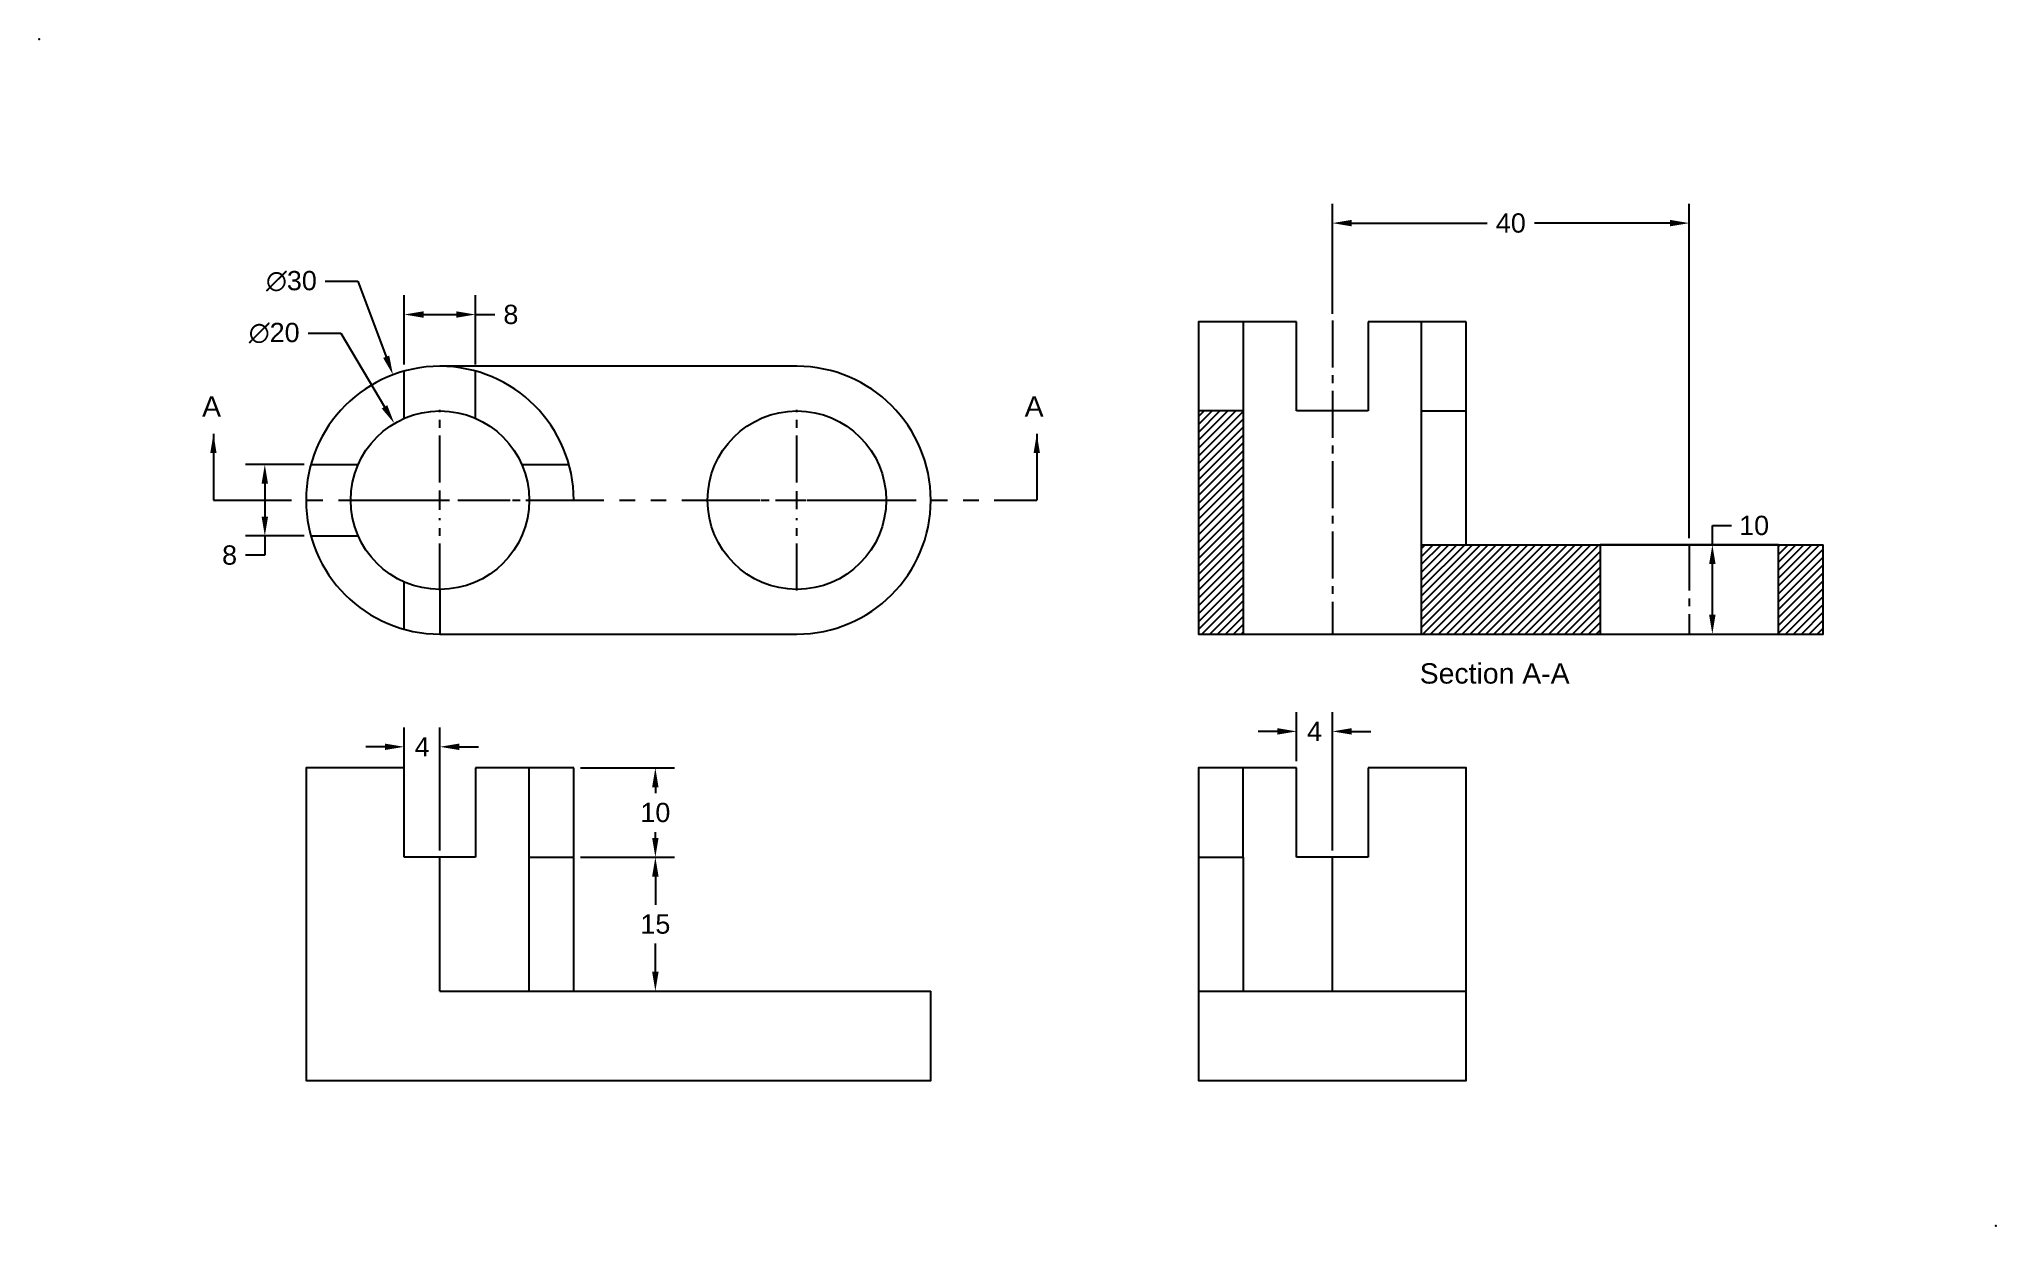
# Model space of a CAD drawing. Header units: inches. Extents: x -30 to 189, y -16 to 117.
import ezdxf

# ---------------------------------------------------------------- set-up
doc = ezdxf.new("R2010")
doc.units = ezdxf.units.IN
doc.header["$LTSCALE"] = 7
doc.header["$MEASUREMENT"] = 0
doc.linetypes.add('CENTER2', pattern=[1.125, 0.75, -0.125, 0.125, -0.125])
doc.linetypes.add('PHANTOM', pattern=[2.5, 1.25, -0.25, 0.25, -0.25, 0.25, -0.25])
for name, color, linetype in [('centershit', 7, 'Continuous'), ('chatch', 7, 'Continuous'), ('cuttingplane', 7, 'PHANTOM')]:
    doc.layers.add(name, color=color, linetype=linetype)
doc.styles.get("Standard").update_dxf_attribs({"font": 'arial.ttf'})
doc.dimstyles.get("Standard").update_dxf_attribs({"dimscale": 12, "dimtxt": 0.18, "dimasz": 0.18, "dimexe": 0.18, "dimexo": 0.0625, "dimgap": 0.09, "dimtad": 0, "dimtih": 1, "dimtoh": 1, "dimdec": 0, "dimzin": 0, "dimdsep": 46, "dimtxsty": 'Standard', "dimcen": 0.09, "dimadec": 0, "dimazin": 0, "dimtfac": 1, "dimtdec": 0, "dimtofl": 0, "dimtmove": 0, "dimatfit": 3, "dimfxl": 1, "dimtolj": 1, "dimtzin": 0, "dimarcsym": 0})

# ---------------------------------------------------------------- blocks, each defined once
blk = doc.blocks.new('*U2')
at = {"layer": 'centershit', "color": 0, "linetype": 'CENTER2', "transparency": 16777216}
blk.add_line((0, 5.12), (0, -5.12), dxfattribs=at)
blk = doc.blocks.new('*U3')
at = {"layer": 'centershit', "color": 0, "linetype": 'CENTER2', "transparency": 16777216}
blk.add_line((0, 17.62), (0, -17.62), dxfattribs=at)
blk = doc.blocks.new('*U4')
at = {"layer": 'centershit', "color": 0, "linetype": 'CENTER2', "transparency": 16777216}
for p, q in [((0, 2), (0, 10.12)), ((-10.12, 0), (-2, 0)), ((2, 0), (10.12, 0)), ((0, -10.12), (0, -2))]:
    blk.add_line(p, q, dxfattribs=at)
at = {"layer": 'centershit', "color": 0, "linetype": 'Continuous', "transparency": 16777216}
for p, q in [((-1, 0), (1, 0)), ((0, -1), (0, 1))]:
    blk.add_line(p, q, dxfattribs=at)
blk = doc.blocks.new('*U5')
at = {"layer": 'centershit', "color": 0, "linetype": 'CENTER2', "transparency": 16777216}
for p, q in [((0, 2), (0, 10.12)), ((-10.12, 0), (-2, 0)), ((2, 0), (10.12, 0)), ((0, -10.12), (0, -2))]:
    blk.add_line(p, q, dxfattribs=at)
at = {"layer": 'centershit', "color": 0, "linetype": 'Continuous', "transparency": 16777216}
for p, q in [((-1, 0), (1, 0)), ((0, -1), (0, 1))]:
    blk.add_line(p, q, dxfattribs=at)
blk = doc.blocks.new('*D6')
at = {"layer": 'centershit', "color": 0, "lineweight": -2, "transparency": 16777216}
for p, q in [((-0.21, 69), (-6.78, 69)), ((-4.62, 66.84), (-4.62, 63.16)), ((-0.21, 61), (-6.78, 61)), ((-4.62, 61), (-4.62, 58.84)), ((-4.62, 58.84), (-6.78, 58.84))]:
    blk.add_line(p, q, dxfattribs=at)
at = {"layer": 'centershit', "color": 0, "transparency": 16777216}
for points in [[(-4.98, 66.84), (-4.26, 66.84), (-4.62, 69)], [(-4.98, 63.16), (-4.26, 63.16), (-4.62, 61)]]:
    blk.add_solid(points, dxfattribs=at)
at = {"layer": 'Defpoints', "color": 0, "transparency": 16777216}
for p in [(0.54, 69), (-4.62, 61), (0.54, 61)]:
    blk.add_point(p, dxfattribs=at)
at = {"layer": 'centershit', "color": 0, "transparency": 16777216, "insert": (-8.57, 58.84), "char_height": 2.16, "attachment_point": 5}
blk.add_mtext('\\A1;8', dxfattribs=at)
blk = doc.blocks.new('*D7')
at = {"layer": 'centershit', "color": 0, "lineweight": -2, "transparency": 16777216}
for p, q in [((2.16, 89.53), (5.81, 89.53)), ((5.81, 89.53), (8.98, 81.07)), ((15, 63.92), (15, 66.08)), ((13.92, 65), (16.08, 65))]:
    blk.add_line(p, q, dxfattribs=at)
at = {"layer": 'centershit', "color": 0, "transparency": 16777216}
blk.add_solid([(9.32, 81.2), (8.64, 80.94), (9.74, 79.05)], dxfattribs=at)
at = {"layer": 'Defpoints', "color": 0, "transparency": 16777216}
for p in [(9.74, 79.05), (20.26, 50.95)]:
    blk.add_point(p, dxfattribs=at)
at = {"layer": 'centershit', "color": 0, "transparency": 16777216, "insert": (-1.64, 89.53), "char_height": 2.16, "attachment_point": 5}
blk.add_mtext('\\A1;∅30', dxfattribs=at)
blk = doc.blocks.new('*D8')
at = {"layer": 'centershit', "color": 0, "lineweight": -2, "transparency": 16777216}
for p, q in [((0.23, 83.72), (3.88, 83.72)), ((3.88, 83.72), (8.79, 75.45)), ((15, 63.92), (15, 66.08)), ((13.92, 65), (16.08, 65))]:
    blk.add_line(p, q, dxfattribs=at)
at = {"layer": 'centershit', "color": 0, "transparency": 16777216}
blk.add_solid([(9.1, 75.64), (8.48, 75.27), (9.89, 73.6)], dxfattribs=at)
at = {"layer": 'Defpoints', "color": 0, "transparency": 16777216}
for p in [(9.89, 73.6), (20.11, 56.4)]:
    blk.add_point(p, dxfattribs=at)
at = {"layer": 'centershit', "color": 0, "transparency": 16777216, "insert": (-3.57, 83.72), "char_height": 2.16, "attachment_point": 5}
blk.add_mtext('\\A1;∅20', dxfattribs=at)
blk = doc.blocks.new('*D9')
at = {"layer": 'centershit', "color": 0, "lineweight": -2, "transparency": 16777216}
for p, q in [((11, 25.75), (11, 39.53)), ((15, 25.75), (15, 39.53)), ((8.84, 37.37), (6.68, 37.37)), ((17.16, 37.37), (19.32, 37.37))]:
    blk.add_line(p, q, dxfattribs=at)
at = {"layer": 'centershit', "color": 0, "transparency": 16777216}
for points in [[(8.84, 37.73), (8.84, 37.01), (11, 37.37)], [(17.16, 37.73), (17.16, 37.01), (15, 37.37)]]:
    blk.add_solid(points, dxfattribs=at)
at = {"layer": 'Defpoints', "color": 0, "transparency": 16777216}
for p in [(15, 37.37), (11, 25), (15, 25)]:
    blk.add_point(p, dxfattribs=at)
at = {"layer": 'centershit', "color": 0, "transparency": 16777216, "insert": (13, 37.37), "char_height": 2.16, "attachment_point": 5}
blk.add_mtext('\\A1;4', dxfattribs=at)
blk = doc.blocks.new('*D12')
at = {"layer": 'centershit', "color": 0, "lineweight": -2, "transparency": 16777216}
for p, q in [((157.58, 60), (157.58, 62.16)), ((157.58, 62.16), (159.74, 62.16)), ((155.75, 60), (159.74, 60)), ((157.58, 52.16), (157.58, 57.84)), ((155.75, 50), (159.74, 50))]:
    blk.add_line(p, q, dxfattribs=at)
at = {"layer": 'centershit', "color": 0, "transparency": 16777216}
for points in [[(157.22, 57.84), (157.94, 57.84), (157.58, 60)], [(157.22, 52.16), (157.94, 52.16), (157.58, 50)]]:
    blk.add_solid(points, dxfattribs=at)
at = {"layer": 'Defpoints', "color": 0, "transparency": 16777216}
for p in [(155, 60), (157.58, 60), (155, 50)]:
    blk.add_point(p, dxfattribs=at)
at = {"layer": 'centershit', "color": 0, "transparency": 16777216, "insert": (162.26, 62.16), "char_height": 2.16, "attachment_point": 5}
blk.add_mtext('\\A1;10', dxfattribs=at)
blk = doc.blocks.new('*D13')
at = {"layer": 'centershit', "color": 0, "lineweight": -2, "transparency": 16777216}
for p, q in [((30.75, 35), (41.3, 35)), ((39.14, 32.84), (39.14, 32.18)), ((39.14, 27.16), (39.14, 27.82)), ((30.75, 25), (41.3, 25))]:
    blk.add_line(p, q, dxfattribs=at)
at = {"layer": 'centershit', "color": 0, "transparency": 16777216}
for points in [[(38.78, 32.84), (39.5, 32.84), (39.14, 35)], [(38.78, 27.16), (39.5, 27.16), (39.14, 25)]]:
    blk.add_solid(points, dxfattribs=at)
at = {"layer": 'Defpoints', "color": 0, "transparency": 16777216}
for p in [(30, 35), (30, 25), (39.14, 25)]:
    blk.add_point(p, dxfattribs=at)
at = {"layer": 'centershit', "color": 0, "transparency": 16777216, "insert": (39.14, 30), "char_height": 2.16, "attachment_point": 5}
blk.add_mtext('\\A1;10', dxfattribs=at)
blk = doc.blocks.new('*D14')
at = {"layer": 'centershit', "color": 0, "lineweight": -2, "transparency": 16777216}
for p, q in [((30.75, 25), (41.3, 25)), ((39.14, 22.84), (39.14, 19.68)), ((39.14, 12.16), (39.14, 15.32)), ((30.75, 10), (41.3, 10))]:
    blk.add_line(p, q, dxfattribs=at)
at = {"layer": 'centershit', "color": 0, "transparency": 16777216}
for points in [[(38.78, 22.84), (39.5, 22.84), (39.14, 25)], [(38.78, 12.16), (39.5, 12.16), (39.14, 10)]]:
    blk.add_solid(points, dxfattribs=at)
at = {"layer": 'Defpoints', "color": 0, "transparency": 16777216}
for p in [(30, 25), (30, 10), (39.14, 10)]:
    blk.add_point(p, dxfattribs=at)
at = {"layer": 'centershit', "color": 0, "transparency": 16777216, "insert": (39.14, 17.5), "char_height": 2.16, "attachment_point": 5}
blk.add_mtext('\\A1;15', dxfattribs=at)
blk = doc.blocks.new('*D15')
at = {"layer": 'centershit', "color": 0, "lineweight": -2, "transparency": 16777216}
for p, q in [((11, 80.21), (11, 87.96)), ((19, 80.21), (19, 87.96)), ((13.16, 85.8), (16.84, 85.8)), ((19, 85.8), (21.16, 85.8))]:
    blk.add_line(p, q, dxfattribs=at)
at = {"layer": 'centershit', "color": 0, "transparency": 16777216}
for points in [[(13.16, 86.16), (13.16, 85.44), (11, 85.8)], [(16.84, 86.16), (16.84, 85.44), (19, 85.8)]]:
    blk.add_solid(points, dxfattribs=at)
at = {"layer": 'Defpoints', "color": 0, "transparency": 16777216}
for p in [(19, 85.8), (11, 79.46), (19, 79.46)]:
    blk.add_point(p, dxfattribs=at)
at = {"layer": 'centershit', "color": 0, "transparency": 16777216, "insert": (22.95, 85.8), "char_height": 2.16, "attachment_point": 5}
blk.add_mtext('\\A1;8', dxfattribs=at)
blk = doc.blocks.new('*D16')
at = {"layer": 'centershit', "color": 0, "lineweight": -2, "transparency": 16777216}
for p, q in [((111, 35.75), (111, 41.26)), ((115, 25.75), (115, 41.26)), ((108.84, 39.1), (106.68, 39.1)), ((117.16, 39.1), (119.32, 39.1))]:
    blk.add_line(p, q, dxfattribs=at)
at = {"layer": 'centershit', "color": 0, "transparency": 16777216}
for points in [[(108.84, 39.46), (108.84, 38.74), (111, 39.1)], [(117.16, 39.46), (117.16, 38.74), (115, 39.1)]]:
    blk.add_solid(points, dxfattribs=at)
at = {"layer": 'Defpoints', "color": 0, "transparency": 16777216}
for p in [(111, 39.1), (111, 35), (115, 25)]:
    blk.add_point(p, dxfattribs=at)
at = {"layer": 'centershit', "color": 0, "transparency": 16777216, "insert": (113, 39.1), "char_height": 2.16, "attachment_point": 5}
blk.add_mtext('\\A1;4', dxfattribs=at)
blk = doc.blocks.new('*D17')
at = {"layer": 'centershit', "color": 0, "lineweight": -2, "transparency": 16777216}
for p, q in [((115, 85.87), (115, 98.2)), ((155, 60.75), (155, 98.2)), ((117.16, 96.04), (132.33, 96.04)), ((152.84, 96.04), (137.67, 96.04))]:
    blk.add_line(p, q, dxfattribs=at)
at = {"layer": 'centershit', "color": 0, "transparency": 16777216}
for points in [[(117.16, 96.4), (117.16, 95.68), (115, 96.04)], [(152.84, 96.4), (152.84, 95.68), (155, 96.04)]]:
    blk.add_solid(points, dxfattribs=at)
at = {"layer": 'Defpoints', "color": 0, "transparency": 16777216}
for p in [(155, 96.04), (115, 85.12), (155, 60)]:
    blk.add_point(p, dxfattribs=at)
at = {"layer": 'centershit', "color": 0, "transparency": 16777216, "insert": (135, 96.04), "char_height": 2.16, "attachment_point": 5}
blk.add_mtext('\\A1;40', dxfattribs=at)

msp = doc.modelspace()

# ---------------------------------------------------------------- hatches: boundary and pattern name
at = {"layer": 'chatch'}
h = msp.add_hatch(dxfattribs=at)
h.set_pattern_fill('ANSI31', color=256, scale=5)
h.paths.add_polyline_path([(105, 75), (100, 75), (100, 50), (105, 50)])
h.paths.add_polyline_path([(145, 50), (145, 60), (125, 60), (125, 50)])
h.paths.add_polyline_path([(170, 60), (165, 60), (165, 50), (170, 50)])

# ---------------------------------------------------------------- linework, layer by layer
for p, q in [((105, 85), (105, 50)), ((111, 75), (111, 85)), ((119, 85), (119, 75)), ((130, 60), (130, 85)), ((11, 74.17), (11, 79.46)), ((19, 74.17), (19, 79.46)), ((105, 75), (100, 75)), ((119, 75), (111, 75)), ((125, 75), (130, 75)), ((0.54, 69), (5.83, 69)), ((24.17, 69), (29.46, 69)), ((25, 65), (30, 65)), ((0.54, 61), (5.83, 61)), ((125, 60), (170, 60)), ((11, 50.54), (11, 55.83)), ((11, 25), (11, 35)), ((19, 35), (19, 25)), ((25, 10), (25, 35)), ((30, 10), (30, 35)), ((105, 25), (105, 35)), ((111, 25), (111, 35)), ((119, 35), (119, 25)), ((19, 25), (11, 25)), ((15, 10), (15, 25)), ((25, 25), (30, 25)), ((100, 25), (105, 25)), ((105, 25), (105, 10)), ((119, 25), (111, 25)), ((115, 10), (115, 25)), ((15, 10), (70, 10)), ((100, 10), (130, 10))]:
    msp.add_line(p, q)
for points in [[(111, 85), (100, 85), (100, 50), (170, 50), (170, 60)], [(130, 85), (119, 85)], [(55, 80), (15, 80)], [(15, 55), (15, 50)], [(15, 50), (55, 50)], [(11, 35), (0, 35), (0, 0), (70, 0), (70, 10)], [(30, 35), (19, 35)], [(111, 35), (100, 35), (100, 0), (130, 0), (130, 35), (119, 35)]]:
    msp.add_lwpolyline(points)
msp.add_lwpolyline([(165, 60), (145, 60), (145, 50), (165, 50)], close=True)
for centre in [(15, 65), (55, 65)]:
    msp.add_circle(centre, 10)
for centre, start, end in [((15, 65), 0, 270), ((55, 65), 270, 90)]:
    msp.add_arc(centre, 15, start, end)
for p in [(-29.91, 116.65), (189.35, -16.3)]:
    msp.add_point(p)
at = {"layer": 'centershit'}
msp.add_line((125, 50), (125, 85), dxfattribs=at)
at = {"layer": 'cuttingplane'}
msp.add_line((-10.38, 65), (81.88, 65), dxfattribs=at)

# ---------------------------------------------------------------- block references
at = {"layer": 'centershit', "linetype": 'CENTER2'}
for name, p in [('*U3', (115, 67.5)), ('*U5', (15, 65)), ('*U4', (55, 65)), ('*U2', (155, 55))]:
    msp.add_blockref(name, p, dxfattribs=at)

# ---------------------------------------------------------------- texts
at = {"layer": 'centershit', "attachment_point": 1}
for s, insert, char_height in [('A', (-11.65, 76.64), 2.28), ('A', (80.52, 76.64), 2.28), ('Section A-A', (124.79, 46.73), 2.2773)]:
    msp.add_mtext_dynamic_manual_height_columns(s, width=26.0511, gutter_width=5.69, heights=[6.28], dxfattribs=dict(at, insert=insert, char_height=char_height))

# ---------------------------------------------------------------- dimensions: what is measured, and where the dimension line sits
at = {"layer": 'centershit'}
for base, p1, p2, picture, middle in [((155, 96.04), (115, 85.12), (155, 60), '*D17', (135, 96.04)), ((19, 85.8), (11, 79.46), (19, 79.46), '*D15', (22.95, 85.8)), ((15, 37.37), (11, 25), (15, 25), '*D9', (13, 37.37)), ((111, 39.1), (115, 25), (111, 35), '*D16', (113, 39.1))]:
    dim = msp.add_linear_dim(base=base, p1=p1, p2=p2, dimstyle='Standard', dxfattribs=at)
    dim.commit()
    dim.dimension.update_dxf_attribs({"geometry": picture, "text_midpoint": middle})
for p1, p2, picture, middle in [((20.26, 50.95), (9.74, 79.05), '*D7', (-1.64, 89.53)), ((20.11, 56.4), (9.89, 73.6), '*D8', (-3.57, 83.72))]:
    dim = msp.add_diameter_dim_2p(p1=p1, p2=p2, dimstyle='Standard', dxfattribs=at)
    dim.commit()
    dim.dimension.update_dxf_attribs({"geometry": picture, "text_midpoint": middle, "dimtype": 163})
for base, p1, p2, picture, middle in [((-4.62, 61), (0.54, 69), (0.54, 61), '*D6', (-8.57, 58.84)), ((157.58, 60), (155, 50), (155, 60), '*D12', (162.26, 62.16)), ((39.14, 10), (30, 25), (30, 10), '*D14', (39.14, 17.5))]:
    dim = msp.add_linear_dim(base=base, p1=p1, p2=p2, angle=90, dimstyle='Standard', dxfattribs=at)
    dim.commit()
    dim.dimension.update_dxf_attribs({"geometry": picture, "text_midpoint": middle})
dim = msp.add_linear_dim(base=(39.14, 25), p1=(30, 35), p2=(30, 25), angle=90, dimstyle='Standard', override={"dimtmove": 1}, dxfattribs=at)
dim.commit()
dim.dimension.update_dxf_attribs({"geometry": '*D13', "text_midpoint": (39.14, 30), "dimtype": 160})

# ---------------------------------------------------------------- leaders
at = {"layer": 'cuttingplane'}
for points in [[(-10.38, 72.43), (-10.38, 65)], [(81.88, 72.43), (81.88, 65)]]:
    msp.add_leader(points, dimstyle='Standard', override={"dimgap": 0.09, "dimtad": 0}, dxfattribs=at)

doc.saveas('drawing.dxf')
